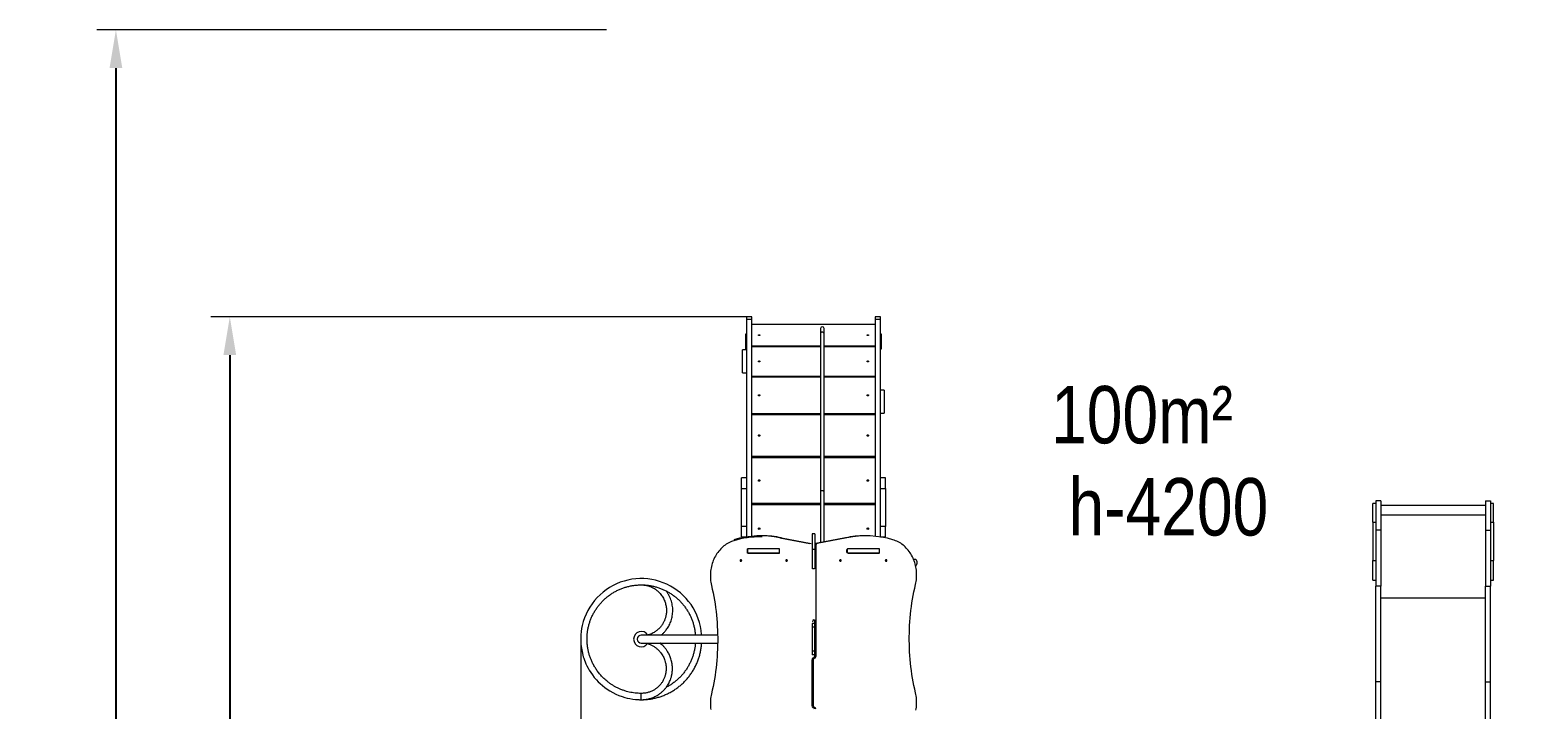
# Model space of a CAD drawing. Header units: millimetres. Extents: x -7245 to 6306, y -6696 to 5973.
# Drawn here: x -7245 to 539, y 2423 to 5973 of the extents above; entities that cross this region are included whole.
import ezdxf

# ---------------------------------------------------------------- set-up
doc = ezdxf.new("R2010")
doc.units = ezdxf.units.MM
for name, color, linetype in [('DIKOM_ОБЪЕКТ', 7, 'Continuous'), ('DIKOM_РАЗМЕР_ЗОНА', 7, 'Continuous'), ('DIKOM_РАЗМЕР_ОБЪЕКТА', 7, 'Continuous')]:
    doc.layers.add(name, color=color, linetype=linetype)
doc.styles.add('style1', font='arial.ttf', dxfattribs={"width": 0.8})
doc.dimstyles.new('1-50', dxfattribs={"dimtxt": 300, "dimasz": 200, "dimexe": 100, "dimexo": 0, "dimgap": 100, "dimtad": 1, "dimtxsty": 'style1', "dimcen": 200, "dimclrd": 7, "dimclre": 7, "dimclrt": 7, "dimadec": 1, "dimazin": 2, "dimtfac": 1, "dimtmove": 0, "dimatfit": 2, "dimfxl": 0, "dimlwd": 25, "dimlwe": 18, "dimarcsym": 0})

# ---------------------------------------------------------------- blocks, each defined once
blk = doc.blocks.new('*D10')
at = {"layer": 'Defpoints', "color": 0, "transparency": 16777216}
for p in [(-4365.7, 2792.5), (4306.2, 475.6), (4306.2, -5965.3)]:
    blk.add_point(p, dxfattribs=at)
at = {"layer": 'DIKOM_РАЗМЕР_ОБЪЕКТА', "color": 7, "lineweight": 18, "transparency": 16777216}
for p, q in [((-4365.7, 2792.5), (-4365.7, -6065.3)), ((4306.2, 475.6), (4306.2, -6065.3))]:
    blk.add_line(p, q, dxfattribs=at)
at = {"layer": 'DIKOM_РАЗМЕР_ОБЪЕКТА', "color": 7, "lineweight": 25, "transparency": 16777216}
blk.add_line((-4165.7, -5965.3), (4106.2, -5965.3), dxfattribs=at)
at = {"layer": 'DIKOM_РАЗМЕР_ОБЪЕКТА', "color": 7, "transparency": 16777216}
for points in [[(-4165.7, -5931.9), (-4165.7, -5998.6), (-4365.7, -5965.3)], [(4106.2, -5931.9), (4106.2, -5998.6), (4306.2, -5965.3)]]:
    blk.add_solid(points, dxfattribs=at)
at = {"layer": 'DIKOM_РАЗМЕР_ОБЪЕКТА', "color": 7, "transparency": 16777216, "insert": (-85.8, -5712.1), "char_height": 300, "attachment_point": 5, "style": 'style1'}
blk.add_mtext('8650', dxfattribs=at)
blk = doc.blocks.new('*D11')
at = {"layer": 'Defpoints', "color": 0, "transparency": 16777216}
for p in [(-3472.3, 4472.8), (-6199.7, -2928.9), (1850.2, -2928.9)]:
    blk.add_point(p, dxfattribs=at)
at = {"layer": 'DIKOM_РАЗМЕР_ОБЪЕКТА', "color": 7, "lineweight": 18, "transparency": 16777216}
for p, q in [((-3472.3, 4472.8), (-6299.7, 4472.8)), ((1850.2, -2928.9), (-6299.7, -2928.9))]:
    blk.add_line(p, q, dxfattribs=at)
at = {"layer": 'DIKOM_РАЗМЕР_ОБЪЕКТА', "color": 7, "lineweight": 25, "transparency": 16777216}
blk.add_line((-6199.7, 4272.8), (-6199.7, -2728.9), dxfattribs=at)
at = {"layer": 'DIKOM_РАЗМЕР_ОБЪЕКТА', "color": 7, "transparency": 16777216}
for points in [[(-6233.1, 4272.8), (-6166.4, 4272.8), (-6199.7, 4472.8)], [(-6233.1, -2728.9), (-6166.4, -2728.9), (-6199.7, -2928.9)]]:
    blk.add_solid(points, dxfattribs=at)
at = {"layer": 'DIKOM_РАЗМЕР_ОБЪЕКТА', "color": 7, "transparency": 16777216, "insert": (-6452.9, 984.5), "char_height": 300, "attachment_point": 5, "rotation": 90, "style": 'style1'}
blk.add_mtext('7400', dxfattribs=at)
blk = doc.blocks.new('*D13')
at = {"layer": 'Defpoints', "color": 0, "transparency": 16777216}
for p in [(-4231.9, 5972.8), (-6795, -4928.9), (1792.4, -4928.9)]:
    blk.add_point(p, dxfattribs=at)
at = {"layer": 'DIKOM_РАЗМЕР_ЗОНА', "color": 7, "lineweight": 18, "transparency": 16777216}
for p, q in [((-4231.9, 5972.8), (-6895, 5972.8)), ((1792.4, -4928.9), (-6895, -4928.9))]:
    blk.add_line(p, q, dxfattribs=at)
at = {"layer": 'DIKOM_РАЗМЕР_ЗОНА', "color": 7, "lineweight": 25, "transparency": 16777216}
blk.add_line((-6795, 5772.8), (-6795, -4728.9), dxfattribs=at)
at = {"layer": 'DIKOM_РАЗМЕР_ЗОНА', "color": 7, "transparency": 16777216}
for points in [[(-6828.3, 5772.8), (-6761.7, 5772.8), (-6795, 5972.8)], [(-6828.3, -4728.9), (-6761.7, -4728.9), (-6795, -4928.9)]]:
    blk.add_solid(points, dxfattribs=at)
at = {"layer": 'DIKOM_РАЗМЕР_ЗОНА', "color": 7, "transparency": 16777216, "insert": (-7048.2, 972.9), "char_height": 300, "attachment_point": 5, "rotation": 90, "style": 'style1'}
blk.add_mtext('10900', dxfattribs=at)

msp = doc.modelspace()

# ---------------------------------------------------------------- linework, layer by layer
at = {"layer": 'DIKOM_ОБЪЕКТ', "color": 7, "linetype": 'Continuous', "lineweight": 15}
for p, q in [((-3472.315, 4472.834), (-3499.315, 4472.834)), ((-3499.315, 4472.834), (-3499.315, 4461.298)), ((-3499.315, 4461.298), (-3472.315, 4461.298)), ((-3499.315, 4461.298), (-3499.315, 3318.054)), ((-3472.315, 4461.298), (-3472.315, 4472.834)), ((-3472.315, 3321.47), (-3472.315, 4461.298)), ((-2799.315, 4472.834), (-2826.315, 4472.834)), ((-2826.315, 4472.834), (-2826.315, 4461.298)), ((-2826.315, 4461.298), (-2799.315, 4461.298)), ((-2826.315, 4461.298), (-2826.315, 3326.427)), ((-2799.315, 4461.298), (-2799.315, 4472.834)), ((-2799.315, 3323.01), (-2799.315, 4461.298)), ((-3502.315, 4304.049), (-3502.315, 4384.049)), ((-3502.315, 4384.049), (-3499.315, 4384.049)), ((-2826.315, 4432.678), (-3472.315, 4432.678)), ((-3112.815, 4411.971), (-3112.815, 4385.301)), ((-3112.815, 4385.301), (-3112.815, 3561.08)), ((-3093.815, 4385.301), (-3093.815, 4411.971)), ((-3093.815, 3561.08), (-3093.815, 4385.301)), ((-2799.315, 4384.049), (-2796.315, 4384.049)), ((-2796.315, 4384.049), (-2796.315, 4304.049)), ((-3499.315, 4300.771), (-3520.315, 4300.771)), ((-3520.315, 4180.771), (-3520.315, 4300.771)), ((-3499.315, 4304.049), (-3502.315, 4304.049)), ((-3472.315, 4321.532), (-3112.815, 4321.532)), ((-3112.815, 4316.411), (-3472.315, 4316.411)), ((-3093.815, 4321.532), (-2826.315, 4321.532)), ((-2826.315, 4316.411), (-3093.815, 4316.411)), ((-2796.315, 4304.049), (-2799.315, 4304.049)), ((-3520.315, 4180.771), (-3499.315, 4180.771)), ((-3472.315, 4163.636), (-3112.815, 4163.636)), ((-3112.815, 4157.253), (-3472.315, 4157.253)), ((-3093.815, 4163.636), (-2826.315, 4163.636)), ((-2826.315, 4157.253), (-3093.815, 4157.253)), ((-2780.267, 4089.738), (-2799.315, 4089.738)), ((-2780.267, 4089.738), (-2780.267, 3969.738)), ((-3472.315, 3968.744), (-3112.815, 3968.744)), ((-3112.815, 3961.345), (-3472.315, 3961.345)), ((-3093.815, 3968.744), (-2826.315, 3968.744)), ((-2826.315, 3961.345), (-3093.815, 3961.345)), ((-2799.315, 3969.738), (-2780.267, 3969.738)), ((-3472.315, 3744.374), (-3112.815, 3744.374)), ((-3093.815, 3744.374), (-2826.315, 3744.374)), ((-3112.815, 3736.245), (-3472.315, 3736.245)), ((-2826.315, 3736.245), (-3093.815, 3736.245)), ((-3499.315, 3631.813), (-3526.315, 3631.813)), ((-3526.315, 3576.63), (-3526.315, 3631.813)), ((-2772.315, 3631.813), (-2799.315, 3631.813)), ((-2772.315, 3576.63), (-2772.315, 3631.813)), ((-3526.315, 3576.63), (-3499.315, 3576.63)), ((-3526.315, 3376.825), (-3526.315, 3576.63)), ((-3112.815, 3561.08), (-3112.815, 3293.777)), ((-3093.815, 3297.349), (-3093.815, 3561.08)), ((-2799.315, 3576.63), (-2772.315, 3576.63)), ((-2772.315, 3576.63), (-2772.315, 3376.825)), ((-184.08, 3512.323), (-211.08, 3512.323)), ((-211.08, 3512.322), (-211.08, 3512.323)), ((-184.08, 3512.322), (-211.08, 3512.322)), ((-211.08, 3512.322), (-211.08, 3357.904)), ((-184.08, 3512.322), (-184.08, 3512.323)), ((-184.08, 3512.322), (-184.08, 3357.904)), ((361.92, 3512.323), (388.92, 3512.323)), ((361.92, 3512.322), (361.92, 3512.323)), ((361.92, 3512.322), (388.92, 3512.322)), ((361.92, 3512.322), (361.92, 3357.904)), ((388.92, 3512.322), (388.92, 3512.323)), ((388.92, 3512.322), (388.92, 3357.904)), ((-3472.315, 3499.183), (-3112.815, 3499.183)), ((-3112.815, 3490.637), (-3472.315, 3490.637)), ((-3093.815, 3499.183), (-2826.315, 3499.183)), ((-2826.315, 3490.637), (-3093.815, 3490.637)), ((-211.08, 3497.738), (-226.08, 3497.738)), ((-226.08, 3399.482), (-226.08, 3497.738)), ((361.92, 3487.323), (-184.08, 3487.323)), ((-184.08, 3438.195), (361.92, 3438.195)), ((403.92, 3497.738), (388.92, 3497.738)), ((403.92, 3399.482), (403.92, 3497.738)), ((-3499.315, 3376.825), (-3526.315, 3376.825)), ((-3526.315, 3323.527), (-3526.315, 3376.825)), ((-2772.315, 3376.825), (-2799.315, 3376.825)), ((-2772.315, 3323.527), (-2772.315, 3376.825)), ((-226.08, 3399.482), (-211.08, 3399.482)), ((-226.08, 3399.482), (-226.08, 3199.513)), ((-184.08, 3357.904), (-211.08, 3357.904)), ((-211.08, 3357.904), (-211.08, 3066.517)), ((-184.08, 3357.904), (-184.08, 3066.517)), ((361.92, 3357.904), (388.92, 3357.904)), ((361.92, 3357.904), (361.92, 3066.517)), ((388.92, 3399.482), (403.92, 3399.482)), ((388.92, 3357.904), (388.92, 3066.517)), ((403.92, 3399.482), (403.92, 3199.513)), ((-3526.315, 3323.527), (-3499.315, 3323.527)), ((-3416.999, 3323.818), (-3424.499, 3323.818)), ((-3324.376, 3318.42), (-3168.598, 3289.126)), ((-3324.376, 3318.42), (-3316.876, 3318.42)), ((-3316.876, 3318.42), (-3161.098, 3289.126)), ((-3141.821, 3339.225), (-3156.821, 3339.225)), ((-3156.821, 3339.225), (-3156.821, 3258.05)), ((-3141.821, 3339.225), (-3141.821, 3258.05)), ((-3137.313, 3279.256), (-3141.821, 3279.256)), ((-2981.766, 3318.42), (-3137.544, 3289.126)), ((-3130.044, 3289.126), (-3137.544, 3289.126)), ((-3137.313, 3279.256), (-3137.31, 2697.796)), ((-2974.266, 3318.42), (-3130.044, 3289.126)), ((-2974.266, 3318.42), (-2981.766, 3318.42)), ((-2874.152, 3328.778), (-2881.652, 3328.778)), ((-2799.315, 3323.527), (-2772.315, 3323.527)), ((-3494.832, 3259.953), (-3494.832, 3238.953)), ((-3493.72, 3259.953), (-3494.832, 3259.953)), ((-3493.72, 3238.953), (-3494.832, 3238.953)), ((-3493.72, 3238.953), (-3493.72, 3259.953)), ((-3327.328, 3259.953), (-3493.72, 3259.953)), ((-3327.328, 3238.953), (-3493.72, 3238.953)), ((-3329.974, 3260.703), (-3488.89, 3260.703)), ((-3488.89, 3238.203), (-3329.974, 3238.203)), ((-3483.444, 3238.521), (-3483.444, 3238.953)), ((-3472.315, 3259.953), (-3472.315, 3260.703)), ((-3327.328, 3238.953), (-3327.328, 3259.953)), ((-3141.821, 3258.05), (-3156.821, 3258.05)), ((-3156.821, 3258.05), (-3156.821, 3156.252)), ((-3141.821, 3258.05), (-3141.821, 3156.252)), ((-2976.471, 3251.703), (-2976.471, 3247.203)), ((-2971.666, 3238.953), (-2971.666, 3259.953)), ((-2804.934, 3259.953), (-2971.666, 3259.953)), ((-2804.934, 3238.953), (-2971.666, 3238.953)), ((-2809.761, 3260.703), (-2968.677, 3260.703)), ((-2968.677, 3238.203), (-2809.761, 3238.203)), ((-2826.315, 3260.703), (-2826.315, 3259.953)), ((-2815.208, 3238.953), (-2815.208, 3238.521)), ((-2804.934, 3238.953), (-2804.934, 3259.953)), ((-2803.822, 3259.953), (-2804.934, 3259.953)), ((-2803.822, 3238.953), (-2804.934, 3238.953)), ((-2803.822, 3238.953), (-2803.822, 3259.953)), ((-226.08, 3097.769), (-226.08, 3199.513)), ((-226.08, 3199.513), (-211.08, 3199.513)), ((388.92, 3199.513), (403.92, 3199.513)), ((403.92, 3097.769), (403.92, 3199.513)), ((-3144.812, 3156.252), (-3153.841, 3156.252)), ((-4049.304, 3105.453), (-4055.119, 3105.312)), ((-4051.97, 3072.379), (-4049.325, 3072.453)), ((-226.08, 3097.769), (-211.08, 3097.769)), ((-184.08, 3066.517), (-211.08, 3066.517)), ((-211.08, 2566.247), (-211.08, 3066.517)), ((-184.08, 2566.247), (-184.08, 3066.517)), ((361.92, 3066.517), (388.92, 3066.517)), ((361.92, 2566.247), (361.92, 3066.517)), ((388.92, 3097.769), (403.92, 3097.769)), ((388.92, 2566.247), (388.92, 3066.517)), ((-184.08, 3004.141), (361.92, 3004.141)), ((-3144.811, 2888.483), (-3148.905, 2888.483)), ((-3144.811, 2889.905), (-3144.81, 2697.796)), ((-3650.139, 2809.953), (-4049.315, 2809.953)), ((-3141.821, 2871.393), (-3156.821, 2871.393)), ((-3156.821, 2871.393), (-3156.821, 2851.349)), ((-3141.821, 2851.349), (-3156.821, 2851.349)), ((-3156.821, 2851.349), (-3156.821, 2726.557)), ((-3141.821, 2871.393), (-3141.821, 2851.349)), ((-3141.821, 2851.349), (-3141.821, 2726.557)), ((-4049.315, 2767.953), (-3650.056, 2767.953)), ((-3141.821, 2726.557), (-3156.821, 2726.557)), ((-3156.821, 2726.557), (-3156.821, 2706.513)), ((-3141.821, 2726.557), (-3141.821, 2706.513)), ((-3151.167, 2679.034), (-3158.667, 2679.034)), ((-3158.667, 2679.034), (-3158.667, 2441.596)), ((-3141.821, 2706.513), (-3156.821, 2706.513)), ((-3149.747, 2689.423), (-3153.84, 2689.423)), ((-3143.874, 2688.909), (-3151.374, 2688.909)), ((-3151.167, 2679.034), (-3151.167, 2441.596)), ((-3137.31, 2697.796), (-3144.81, 2697.796)), ((-4047.312, 2505.524), (-4059.441, 2505.746)), ((-184.08, 2566.247), (-211.08, 2566.247)), ((-211.08, 1287.713), (-211.08, 2566.247)), ((-184.08, 1287.713), (-184.08, 2566.247)), ((361.92, 2566.247), (388.92, 2566.247)), ((361.92, 1287.713), (361.92, 2566.247)), ((388.92, 1287.713), (388.92, 2566.247)), ((-3151.167, 2441.596), (-3158.667, 2441.596)), ((-3143.874, 2431.721), (-3151.374, 2431.721))]:
    msp.add_line(p, q, dxfattribs=at)
at = {"layer": 'DIKOM_ОБЪЕКТ', "color": 7, "linetype": 'Continuous', "lineweight": 15, "flags": 128}
for points in [[(-3429.315, 4377.105), (-3429.493, 4376.581), (-3430.01, 4376.103), (-3430.821, 4375.715), (-3431.854, 4375.45), (-3433.016, 4375.332), (-3434.205, 4375.371), (-3435.315, 4375.565), (-3436.247, 4375.895), (-3436.919, 4376.333), (-3437.27, 4376.84), (-3437.27, 4377.37), (-3436.919, 4377.877), (-3436.247, 4378.315), (-3435.315, 4378.645), (-3434.205, 4378.839), (-3433.016, 4378.878), (-3431.854, 4378.76), (-3430.821, 4378.495), (-3430.01, 4378.107), (-3429.493, 4377.629), (-3429.315, 4377.105)], [(-3103.315, 4393.112), (-3105.169, 4392.962), (-3106.95, 4392.517), (-3108.593, 4391.795), (-3110.033, 4390.824), (-3111.214, 4389.64), (-3112.092, 4388.29), (-3112.632, 4386.825), (-3112.815, 4385.301)], [(-3093.815, 4385.301), (-3093.998, 4386.825), (-3094.538, 4388.29), (-3095.416, 4389.64), (-3096.597, 4390.824), (-3098.037, 4391.795), (-3099.68, 4392.517), (-3101.462, 4392.962), (-3103.315, 4393.112)], [(-2861.315, 4377.105), (-2861.493, 4376.581), (-2862.01, 4376.103), (-2862.821, 4375.715), (-2863.854, 4375.45), (-2865.016, 4375.332), (-2866.205, 4375.371), (-2867.315, 4375.565), (-2868.247, 4375.895), (-2868.919, 4376.333), (-2869.271, 4376.84), (-2869.271, 4377.37), (-2868.919, 4377.877), (-2868.247, 4378.315), (-2867.315, 4378.645), (-2866.205, 4378.839), (-2865.016, 4378.878), (-2863.854, 4378.76), (-2862.821, 4378.495), (-2862.01, 4378.107), (-2861.493, 4377.629), (-2861.315, 4377.105)], [(-3429.315, 4240.023), (-3429.493, 4239.303), (-3430.01, 4238.646), (-3430.821, 4238.112), (-3431.854, 4237.748), (-3433.016, 4237.586), (-3434.205, 4237.64), (-3435.315, 4237.907), (-3436.247, 4238.361), (-3436.919, 4238.963), (-3437.27, 4239.659), (-3437.27, 4240.388), (-3436.919, 4241.084), (-3436.247, 4241.686), (-3435.315, 4242.14), (-3434.205, 4242.407), (-3433.016, 4242.461), (-3431.854, 4242.299), (-3430.821, 4241.935), (-3430.01, 4241.4), (-3429.493, 4240.744), (-3429.315, 4240.023)], [(-2861.315, 4240.023), (-2861.493, 4239.303), (-2862.01, 4238.646), (-2862.821, 4238.112), (-2863.854, 4237.748), (-2865.016, 4237.586), (-2866.205, 4237.64), (-2867.315, 4237.907), (-2868.247, 4238.361), (-2868.919, 4238.963), (-2869.271, 4239.659), (-2869.271, 4240.388), (-2868.919, 4241.084), (-2868.247, 4241.686), (-2867.315, 4242.14), (-2866.205, 4242.407), (-2865.016, 4242.461), (-2863.854, 4242.299), (-2862.821, 4241.935), (-2862.01, 4241.4), (-2861.493, 4240.744), (-2861.315, 4240.023)], [(-3429.315, 4062.998), (-3429.493, 4062.109), (-3430.01, 4061.299), (-3430.821, 4060.64), (-3431.854, 4060.191), (-3433.016, 4059.991), (-3434.205, 4060.058), (-3435.315, 4060.386), (-3436.247, 4060.947), (-3436.919, 4061.69), (-3437.27, 4062.549), (-3437.27, 4063.448), (-3436.919, 4064.307), (-3436.247, 4065.05), (-3435.315, 4065.61), (-3434.205, 4065.939), (-3433.016, 4066.006), (-3431.854, 4065.806), (-3430.821, 4065.356), (-3430.01, 4064.697), (-3429.493, 4063.887), (-3429.315, 4062.998)], [(-2861.315, 4062.998), (-2861.493, 4062.109), (-2862.01, 4061.299), (-2862.821, 4060.64), (-2863.854, 4060.191), (-2865.016, 4059.991), (-2866.205, 4060.058), (-2867.315, 4060.386), (-2868.247, 4060.947), (-2868.919, 4061.69), (-2869.271, 4062.549), (-2869.271, 4063.448), (-2868.919, 4064.307), (-2868.247, 4065.05), (-2867.315, 4065.61), (-2866.205, 4065.939), (-2865.016, 4066.006), (-2863.854, 4065.806), (-2862.821, 4065.356), (-2862.01, 4064.697), (-2861.493, 4063.887), (-2861.315, 4062.998)], [(-3429.315, 3852.859), (-3429.493, 3851.836), (-3430.01, 3850.904), (-3430.821, 3850.145), (-3431.854, 3849.628), (-3433.016, 3849.398), (-3434.205, 3849.475), (-3435.315, 3849.853), (-3436.247, 3850.498), (-3436.919, 3851.353), (-3437.27, 3852.342), (-3437.27, 3853.377), (-3436.919, 3854.366), (-3436.247, 3855.221), (-3435.315, 3855.866), (-3434.205, 3856.244), (-3433.016, 3856.321), (-3431.854, 3856.091), (-3430.821, 3855.574), (-3430.01, 3854.815), (-3429.493, 3853.883), (-3429.315, 3852.859)], [(-2861.315, 3852.859), (-2861.493, 3851.836), (-2862.01, 3850.904), (-2862.821, 3850.145), (-2863.854, 3849.628), (-2865.016, 3849.398), (-2866.205, 3849.475), (-2867.315, 3849.853), (-2868.247, 3850.498), (-2868.919, 3851.353), (-2869.271, 3852.342), (-2869.271, 3853.377), (-2868.919, 3854.366), (-2868.247, 3855.221), (-2867.315, 3855.866), (-2866.205, 3856.244), (-2865.016, 3856.321), (-2863.854, 3856.091), (-2862.821, 3855.574), (-2862.01, 3854.815), (-2861.493, 3853.883), (-2861.315, 3852.859)], [(-3429.315, 3617.714), (-3429.493, 3616.596), (-3430.01, 3615.577), (-3430.821, 3614.749), (-3431.854, 3614.183), (-3433.016, 3613.932), (-3434.205, 3614.016), (-3435.315, 3614.429), (-3436.247, 3615.134), (-3436.919, 3616.068), (-3437.27, 3617.149), (-3437.27, 3618.279), (-3436.919, 3619.36), (-3436.247, 3620.294), (-3435.315, 3620.999), (-3434.205, 3621.412), (-3433.016, 3621.496), (-3431.854, 3621.245), (-3430.821, 3620.679), (-3430.01, 3619.851), (-3429.493, 3618.832), (-3429.315, 3617.714)], [(-2861.315, 3617.714), (-2861.493, 3616.596), (-2862.01, 3615.577), (-2862.821, 3614.749), (-2863.854, 3614.183), (-2865.016, 3613.932), (-2866.205, 3614.016), (-2867.315, 3614.429), (-2868.247, 3615.134), (-2868.919, 3616.068), (-2869.271, 3617.149), (-2869.271, 3618.279), (-2868.919, 3619.36), (-2868.247, 3620.294), (-2867.315, 3620.999), (-2866.205, 3621.412), (-2865.016, 3621.496), (-2863.854, 3621.245), (-2862.821, 3620.679), (-2862.01, 3619.851), (-2861.493, 3618.832), (-2861.315, 3617.714)], [(-3103.315, 3563.509), (-3105.169, 3563.463), (-3106.95, 3563.324), (-3108.593, 3563.1), (-3110.033, 3562.798), (-3111.214, 3562.43), (-3112.092, 3562.009), (-3112.632, 3561.554), (-3112.815, 3561.08)], [(-3093.815, 3561.08), (-3093.998, 3561.554), (-3094.538, 3562.009), (-3095.416, 3562.43), (-3096.597, 3562.798), (-3098.037, 3563.1), (-3099.68, 3563.324), (-3101.462, 3563.463), (-3103.315, 3563.509)], [(-3564.804, 3303.313), (-3571.774, 3301.052), (-3578.652, 3298.44), (-3585.423, 3295.481), (-3592.075, 3292.181), (-3598.595, 3288.546), (-3604.97, 3284.583), (-3611.188, 3280.301), (-3617.236, 3275.707), (-3623.104, 3270.81), (-3628.78, 3265.619), (-3634.252, 3260.146), (-3639.511, 3254.399), (-3644.545, 3248.392), (-3649.347, 3242.134), (-3653.904, 3235.638), (-3658.21, 3228.918), (-3662.256, 3221.985), (-3666.033, 3214.853), (-3669.536, 3207.536), (-3672.756, 3200.049), (-3675.688, 3192.405), (-3678.326, 3184.619), (-3680.664, 3176.708), (-3682.699, 3168.685), (-3684.427, 3160.566), (-3685.843, 3152.367), (-3686.946, 3144.105), (-3687.733, 3135.795), (-3688.203, 3127.452), (-3688.354, 3119.094), (-3688.186, 3110.736), (-3687.701, 3102.395), (-3686.898, 3094.087), (-3685.779, 3085.827), (-3684.347, 3077.632), (-3682.605, 3069.518)], [(-2616.047, 3074.477), (-2614.304, 3082.592), (-2612.872, 3090.786), (-2611.753, 3099.046), (-2610.951, 3107.355), (-2610.465, 3115.696), (-2610.298, 3124.054), (-2610.449, 3132.412), (-2610.918, 3140.754), (-2611.706, 3149.065), (-2612.808, 3157.327), (-2614.225, 3165.526), (-2615.952, 3173.644), (-2617.987, 3181.667), (-2620.326, 3189.579), (-2622.963, 3197.364), (-2625.895, 3205.008), (-2629.115, 3212.496), (-2632.618, 3219.812), (-2636.396, 3226.944), (-2640.441, 3233.877), (-2644.747, 3240.598), (-2649.305, 3247.094), (-2654.106, 3253.351), (-2659.14, 3259.359), (-2664.399, 3265.105), (-2669.872, 3270.579), (-2675.547, 3275.769), (-2681.415, 3280.666), (-2687.463, 3285.261), (-2693.681, 3289.543), (-2700.056, 3293.506), (-2706.577, 3297.14), (-2713.228, 3300.441), (-2720, 3303.4), (-2726.877, 3306.012), (-2733.847, 3308.272)], [(-3528.944, 3204.353), (-3530.017, 3204.175), (-3531.004, 3203.654), (-3531.823, 3202.834), (-3532.41, 3201.781), (-3532.716, 3200.579), (-3532.716, 3199.327), (-3532.41, 3198.125), (-3531.823, 3197.072), (-3531.004, 3196.251), (-3530.017, 3195.731), (-3528.944, 3195.553), (-3527.87, 3195.731), (-3526.884, 3196.251), (-3526.064, 3197.072), (-3525.478, 3198.125), (-3525.172, 3199.327), (-3525.172, 3200.579), (-3525.478, 3201.781), (-3526.064, 3202.834), (-3526.884, 3203.654), (-3527.87, 3204.175), (-3528.944, 3204.353)], [(-3289.921, 3204.353), (-3290.994, 3204.175), (-3291.981, 3203.654), (-3292.801, 3202.834), (-3293.387, 3201.781), (-3293.692, 3200.579), (-3293.692, 3199.327), (-3293.387, 3198.125), (-3292.801, 3197.072), (-3291.981, 3196.251), (-3290.994, 3195.731), (-3289.921, 3195.553), (-3288.847, 3195.731), (-3287.861, 3196.251), (-3287.041, 3197.072), (-3286.454, 3198.125), (-3286.149, 3199.327), (-3286.149, 3200.579), (-3286.454, 3201.781), (-3287.041, 3202.834), (-3287.861, 3203.654), (-3288.847, 3204.175), (-3289.921, 3204.353)], [(-3008.73, 3195.553), (-3007.657, 3195.731), (-3006.67, 3196.251), (-3005.851, 3197.072), (-3005.264, 3198.125), (-3004.959, 3199.327), (-3004.959, 3200.579), (-3005.264, 3201.781), (-3005.851, 3202.834), (-3006.67, 3203.654), (-3007.657, 3204.175), (-3008.73, 3204.353), (-3009.804, 3204.175), (-3010.791, 3203.654), (-3011.61, 3202.834), (-3012.197, 3201.781), (-3012.502, 3200.579), (-3012.502, 3199.327), (-3012.197, 3198.125), (-3011.61, 3197.072), (-3010.791, 3196.251), (-3009.804, 3195.731), (-3008.73, 3195.553)], [(-2968.677, 3260.703), (-2970.197, 3260.53), (-2971.659, 3260.018), (-2973.007, 3259.186), (-2974.188, 3258.067), (-2975.157, 3256.703), (-2975.877, 3255.147), (-2976.321, 3253.459), (-2976.471, 3251.703)], [(-2769.707, 3195.553), (-2768.634, 3195.731), (-2767.647, 3196.251), (-2766.828, 3197.072), (-2766.241, 3198.125), (-2765.936, 3199.327), (-2765.936, 3200.579), (-2766.241, 3201.781), (-2766.828, 3202.834), (-2767.647, 3203.654), (-2768.634, 3204.175), (-2769.707, 3204.353), (-2770.781, 3204.175), (-2771.768, 3203.654), (-2772.588, 3202.834), (-2773.174, 3201.781), (-2773.479, 3200.579), (-2773.479, 3199.327), (-2773.174, 3198.125), (-2772.588, 3197.072), (-2771.768, 3196.251), (-2770.781, 3195.731), (-2769.707, 3195.553)], [(-3733.621, 2809.953), (-3733.806, 2813.963), (-3736.137, 2834.684), (-3739.829, 2855.206), (-3744.863, 2875.44), (-3751.217, 2895.3), (-3758.867, 2914.697), (-3767.778, 2933.549), (-3777.909, 2951.774), (-3789.219, 2969.291), (-3801.659, 2986.025), (-3815.172, 3001.905), (-3829.702, 3016.861), (-3845.186, 3030.825), (-3861.555, 3043.742), (-3878.739, 3055.553), (-3896.663, 3066.205), (-3915.251, 3075.654), (-3934.42, 3083.861), (-3954.087, 3090.787), (-3974.169, 3096.4), (-3994.576, 3100.682), (-4015.221, 3103.611), (-4036.014, 3105.172), (-4056.864, 3105.361), (-4077.682, 3104.179), (-4098.376, 3101.626), (-4118.859, 3097.716), (-4139.038, 3092.468), (-4158.829, 3085.902), (-4178.144, 3078.045), (-4196.9, 3068.935), (-4215.016, 3058.611), (-4232.411, 3047.114), (-4249.012, 3034.497), (-4264.748, 3020.816), (-4279.548, 3006.128), (-4293.347, 2990.496), (-4306.089, 2973.99), (-4317.716, 2956.682), (-4328.177, 2938.645), (-4337.427, 2919.957), (-4345.43, 2900.703), (-4352.144, 2880.962), (-4357.545, 2860.822), (-4360.904, 2844.484), (-4363.379, 2828.149), (-4364.977, 2811.953), (-4365.736, 2795.944), (-4365.691, 2780.163), (-4364.561, 2760.818), (-4362.306, 2741.96), (-4359.002, 2723.649), (-4354.732, 2705.936), (-4352.259, 2697.318), (-4349.563, 2688.837), (-4346.439, 2679.914), (-4342.746, 2670.337), (-4338.415, 2660.143), (-4333.374, 2649.378), (-4327.549, 2638.097), (-4320.86, 2626.363), (-4313.229, 2614.249), (-4304.578, 2601.838), (-4294.833, 2589.224), (-4283.925, 2576.515), (-4274.313, 2566.359), (-4263.879, 2556.286), (-4252.598, 2546.369), (-4240.446, 2536.683), (-4227.406, 2527.312), (-4213.462, 2518.347), (-4198.61, 2509.881), (-4182.852, 2502.009), (-4166.2, 2494.831), (-4148.672, 2488.454), (-4135.632, 2484.451), (-4122.173, 2480.953), (-4108.312, 2478.001), (-4094.071, 2475.633), (-4079.473, 2473.893), (-4064.548, 2472.82), (-4049.325, 2472.453), (-4049.325, 2472.453)], [(-3682.605, 3069.518), (-3678.273, 3050.411), (-3674.246, 3031.216), (-3670.523, 3011.938), (-3667.106, 2992.586), (-3663.995, 2973.165), (-3661.194, 2953.681), (-3658.701, 2934.141), (-3656.517, 2914.552), (-3654.644, 2894.92), (-3653.083, 2875.252), (-3651.833, 2855.554), (-3650.895, 2835.833), (-3650.27, 2816.096), (-3649.957, 2796.348), (-3649.957, 2776.598), (-3650.27, 2756.851), (-3650.895, 2737.113), (-3651.833, 2717.392), (-3653.083, 2697.694), (-3654.644, 2678.026), (-3656.517, 2658.394), (-3658.701, 2638.805), (-3661.194, 2619.266), (-3663.995, 2599.782), (-3667.106, 2580.361), (-3670.523, 2561.008), (-3674.246, 2541.731), (-3678.273, 2522.536), (-3682.605, 2503.429)], [(-2616.047, 2508.388), (-2620.378, 2527.495), (-2624.406, 2546.69), (-2628.128, 2565.967), (-2631.546, 2585.32), (-2634.656, 2604.741), (-2637.458, 2624.225), (-2639.951, 2643.765), (-2642.134, 2663.354), (-2644.007, 2682.986), (-2645.569, 2702.654), (-2646.818, 2722.352), (-2647.756, 2742.073), (-2648.381, 2761.81), (-2648.694, 2781.557), (-2648.694, 2801.308), (-2648.381, 2821.055), (-2647.756, 2840.793), (-2646.818, 2860.514), (-2645.569, 2880.211), (-2644.007, 2899.88), (-2642.134, 2919.512), (-2639.951, 2939.101), (-2637.458, 2958.64), (-2634.656, 2978.124), (-2631.546, 2997.546), (-2628.128, 3016.898), (-2624.406, 3036.175), (-2620.378, 3055.37), (-2616.047, 3074.477)], [(-4049.305, 2505.453), (-4049.373, 2505.449), (-4049.75, 2505.219), (-4050.118, 2504.643), (-4050.468, 2503.733), (-4050.794, 2502.507), (-4051.089, 2500.992), (-4051.345, 2499.221), (-4051.559, 2497.231), (-4051.724, 2495.065), (-4051.838, 2492.768), (-4051.898, 2490.39), (-4051.904, 2487.982), (-4051.854, 2485.594)], [(-3682.605, 2503.429), (-3684.347, 2495.314), (-3685.779, 2487.12), (-3686.898, 2478.86), (-3687.701, 2470.551), (-3688.186, 2462.21), (-3688.354, 2453.853), (-3688.203, 2445.494), (-3687.733, 2437.152), (-3686.946, 2428.841), (-3685.843, 2420.579)], [(-2614.225, 2417.34), (-2612.808, 2425.538), (-2611.706, 2433.801), (-2610.918, 2442.111), (-2610.449, 2450.454), (-2610.298, 2458.812), (-2610.465, 2467.17), (-2610.951, 2475.511), (-2611.753, 2483.819), (-2612.872, 2492.079), (-2614.304, 2500.274), (-2616.047, 2508.388)], [(-4051.854, 2485.594), (-4051.75, 2483.278), (-4051.594, 2481.082), (-4051.39, 2479.055), (-4051.141, 2477.238), (-4050.854, 2475.671), (-4050.534, 2474.387), (-4050.187, 2473.414), (-4049.822, 2472.772), (-4049.446, 2472.474), (-4049.325, 2472.453)]]:
    msp.add_lwpolyline(points, dxfattribs=at)
at = {"layer": 'DIKOM_ОБЪЕКТ', "color": 7, "linetype": 'Continuous', "lineweight": 15}
for centre in [(-3433.293, 3366.629), (-2865.293, 3366.628)]:
    msp.add_circle(centre, 3.978, dxfattribs=at)
for centre, radius, start, end in [((-3103.315, 4411.971), 9.5, 0, 180), ((-3433.315, 3363.19), 4.012, 25.7406413, 154.2593587), ((-2865.315, 3363.19), 4.012, 25.7406413, 154.2593587), ((-3424.181, 2831.38), 492.438, 90.0370033, 106.5925589), ((-3424.544, 2838.489), 490.272, 78.2109102, 106.6226697), ((-3417.089, 2838.823), 489.955, 78.1976636, 89.988369), ((-3135.913, 3280.992), 8.296, 101.3429966, 135.4123066), ((-3127.645, 3279.748), 9.68, 104.351727, 182.9114904), ((-2881.553, 2838.823), 489.955, 90.011631, 101.8023364), ((-2874.098, 2838.489), 490.272, 73.3773303, 101.7890898), ((-3520.127, 3199.953), 5.127, 171.2373023, 188.7626977), ((-3488.868, 3253.768), 6.935, 90.1801755, 116.8955286), ((-3488.862, 3245.164), 6.961, 243.1568981, 269.7673978), ((-3481.368, 3253.77), 6.933, 90.1804604, 116.8992362), ((-3481.362, 3245.162), 6.96, 243.1532114, 269.767092), ((-3330.001, 3253.747), 6.956, 63.1468394, 89.7774566), ((-3330.008, 3245.186), 6.983, 270.275101, 296.8006031), ((-3281.214, 3199.953), 5.018, 171.0448593, 188.9551407), ((-3017.515, 3199.953), 5.092, 351.2934025, 8.7065975), ((-3017.437, 3199.953), 5.018, 351.0448593, 8.9551407), ((-2968.027, 3246.641), 8.463, 176.1940272, 265.5934682), ((-2817.283, 3253.768), 6.935, 63.1044825, 89.8158209), ((-2817.29, 3245.164), 6.961, 270.2366075, 296.8430891), ((-2809.788, 3253.747), 6.956, 63.1468394, 89.7774566), ((-2809.795, 3245.186), 6.983, 270.275101, 296.8006031), ((-2778.41, 3199.953), 5.013, 351.0386547, 8.9613453), ((-2778.414, 3199.953), 5.018, 351.0448593, 8.9551407), ((-3145.144, 2880.554), 8.708, 104.1783058, 182.9251596), ((-4049.315, 2788.953), 40, 31.9011867, 180), ((-4049.315, 2788.953), 21, 90, 270), ((-4049.315, 2788.953), 21, 90, 180), ((-4049.315, 2788.953), 40, 180, 325.5527783), ((-4049.315, 2788.953), 21, 180, 270), ((-3149.005, 2679.529), 9.675, 104.1755794, 182.9299182), ((-3153.506, 2697.351), 8.707, 284.1730315, 2.9304339), ((-3141.505, 2679.529), 9.674, 104.1735065, 182.931991), ((-3146.007, 2697.352), 8.708, 284.1792151, 2.9242504), ((-3149.005, 2441.101), 9.675, 177.0700818, 255.8244206), ((-3153.506, 2423.279), 8.707, 357.0695661, 75.8269685), ((-3141.505, 2441.101), 9.674, 177.068009, 255.8264935), ((-3146.007, 2423.278), 8.708, 357.0757496, 75.8207849)]:
    msp.add_arc(centre, radius, start, end, dxfattribs=at)
for points, knots in [([(-2618.315, 3205.453), (-2618.394, 3205.453), (-2618.547, 3205.453), (-2619.693, 3205.453), (-2621.293, 3205.453), (-2623.267, 3205.453), (-2624.904, 3205.453), (-2625.971, 3205.453), (-2626.198, 3205.453)], [0, 0, 0, 0, 0.23125107, 0.44389217, 0.6362366, 0.80791921, 0.95928423, 1, 1, 1, 1]), ([(-2615.846, 3172.93), (-2615.31, 3173.132), (-2614.009, 3173.624), (-2612.245, 3175.085), (-2610.599, 3177.052), (-2609.325, 3179.306), (-2608.427, 3181.583), (-2607.828, 3183.802), (-2607.433, 3186.147), (-2607.255, 3188.867), (-2607.431, 3192.054), (-2608.111, 3195.494), (-2609.383, 3198.854), (-2611.214, 3201.774), (-2613.458, 3203.919), (-2615.884, 3205.224), (-2617.545, 3205.381), (-2618.315, 3205.453)], [0, 0, 0, 0, 0.04173489, 0.10121531, 0.16461992, 0.22876871, 0.28957588, 0.34319555, 0.3965371, 0.46326803, 0.54212272, 0.6292987, 0.71866726, 0.8034814, 0.87894871, 0.94387759, 1, 1, 1, 1]), ([(-4049.304, 2505.453), (-4054.776, 2505.544), (-4065.581, 2505.724), (-4081.528, 2507.152), (-4096.962, 2509.342), (-4111.846, 2512.301), (-4127.284, 2516.222), (-4143.122, 2521.232), (-4159.177, 2527.429), (-4174.245, 2534.296), (-4188.32, 2541.709), (-4201.407, 2549.547), (-4213.521, 2557.704), (-4224.688, 2566.069), (-4234.94, 2574.544), (-4244.311, 2583.042), (-4252.84, 2591.482), (-4260.572, 2599.788), (-4267.849, 2608.246), (-4274.633, 2616.78), (-4280.958, 2625.403), (-4286.72, 2633.888), (-4292.101, 2642.455), (-4297.192, 2651.246), (-4301.985, 2660.251), (-4307.599, 2671.782), (-4313.677, 2686.027), (-4319.728, 2703.162), (-4324.698, 2720.779), (-4328.548, 2738.81), (-4331.235, 2757.178), (-4332.712, 2775.766), (-4332.965, 2794.452), (-4331.989, 2813.117), (-4329.785, 2831.678), (-4326.361, 2850.052), (-4321.737, 2868.162), (-4315.933, 2885.929), (-4308.965, 2903.273), (-4300.874, 2920.122), (-4291.694, 2936.403), (-4281.458, 2952.042), (-4270.214, 2966.973), (-4258.015, 2981.133), (-4244.907, 2994.458), (-4230.95, 3006.889), (-4216.206, 3018.377), (-4200.738, 3028.87), (-4184.611, 3038.318), (-4167.898, 3046.685), (-4150.671, 3053.936), (-4133.003, 3060.034), (-4114.971, 3064.954), (-4096.655, 3068.68), (-4078.134, 3071.191), (-4059.487, 3072.474), (-4040.796, 3072.528), (-4022.142, 3071.355), (-4003.607, 3068.951), (-3985.27, 3065.333), (-3967.21, 3060.517), (-3949.506, 3054.522), (-3932.237, 3047.372), (-3915.475, 3039.102), (-3899.293, 3029.749), (-3883.764, 3019.346), (-3868.954, 3007.944), (-3854.924, 2995.595), (-3841.74, 2982.346), (-3829.458, 2968.257), (-3818.127, 2953.393), (-3807.8, 2937.814), (-3798.525, 2921.587), (-3790.336, 2904.785), (-3783.267, 2887.482), (-3777.363, 2869.75), (-3772.614, 2851.668), (-3769.16, 2833.309), (-3767.204, 2819.368), (-3766.796, 2811.552), (-3766.712, 2809.953)], [0, 0, 0, 0, 0.01248315, 0.02465209, 0.03650475, 0.04804085, 0.05925963, 0.07283634, 0.08591875, 0.09850676, 0.1105992, 0.12219685, 0.13329973, 0.14390812, 0.15402201, 0.1636408, 0.17276445, 0.18139395, 0.18952801, 0.19821824, 0.20626208, 0.21392557, 0.22161731, 0.22934195, 0.23709967, 0.24489017, 0.25860151, 0.27241395, 0.2863273, 0.30034146, 0.31445634, 0.32865406, 0.34286041, 0.3570669, 0.37127305, 0.38547938, 0.3996857, 0.41389182, 0.42809827, 0.44230452, 0.45651054, 0.47071684, 0.48492322, 0.49912966, 0.51333592, 0.52754189, 0.54174801, 0.55595452, 0.57016093, 0.58436665, 0.59857274, 0.61277983, 0.62698562, 0.64119202, 0.65539819, 0.66960418, 0.68381074, 0.69801705, 0.71222248, 0.7264293, 0.74063533, 0.75484172, 0.76904779, 0.78325412, 0.79746046, 0.81166666, 0.82587291, 0.84007907, 0.85428543, 0.86849172, 0.88269794, 0.89690395, 0.91111012, 0.92531644, 0.93952288, 0.95372895, 0.96793522, 0.98214154, 0.99634792, 1, 1, 1, 1]), ([(-4049.325, 3072.453), (-4046.117, 3072.385), (-4039.9, 3072.253), (-4030.921, 3071.235), (-4022.616, 3069.767), (-4015, 3067.912), (-4008.076, 3065.797), (-4001.479, 3063.392), (-3995.3, 3060.76), (-3989.62, 3057.985), (-3984.829, 3055.373), (-3980.884, 3053.021), (-3977.236, 3050.688), (-3973.566, 3048.171), (-3969.485, 3045.145), (-3965.106, 3041.621), (-3960.39, 3037.46), (-3955.406, 3032.601), (-3949.427, 3026.088), (-3942.962, 3017.917), (-3936.555, 3008.158), (-3931.144, 2998.128), (-3926.702, 2987.941), (-3923.166, 2977.598), (-3920.463, 2966.994), (-3918.6, 2956.002), (-3917.699, 2945.382), (-3917.62, 2935.259), (-3918.209, 2925.793), (-3919.433, 2916.608), (-3921.16, 2908.086), (-3923.185, 2900.512), (-3925.349, 2893.894), (-3927.595, 2888.003), (-3930.026, 2882.393), (-3932.832, 2876.652), (-3935.82, 2871.234), (-3938.899, 2866.203), (-3941.994, 2861.578), (-3945.573, 2856.697), (-3949.807, 2851.46), (-3954.875, 2845.838), (-3960.875, 2839.94), (-3967.562, 2834.189), (-3974.896, 2828.706), (-3982.822, 2823.599), (-3991.664, 2818.779), (-4000.745, 2814.759), (-4008.852, 2811.785), (-4013.74, 2810.482), (-4015.724, 2809.953)], [0, 0, 0, 0, 0.02537972, 0.04918044, 0.07140405, 0.09204615, 0.11110729, 0.12859037, 0.14748125, 0.16409658, 0.17843659, 0.19049909, 0.20028527, 0.21254013, 0.22552557, 0.24025358, 0.25671843, 0.27492642, 0.2948738, 0.32604165, 0.35646245, 0.38611859, 0.41501255, 0.44314296, 0.47130553, 0.50023239, 0.52992118, 0.55422468, 0.57901548, 0.60373186, 0.62636232, 0.64672615, 0.66482283, 0.68065384, 0.69591267, 0.71254715, 0.73055823, 0.74426667, 0.75867871, 0.77410502, 0.79166138, 0.81144413, 0.83345367, 0.85768754, 0.88072006, 0.9054562, 0.93189426, 0.96003246, 0.98377288, 1, 1, 1, 1]), ([(-3945.248, 2809.953), (-3945.104, 2810.066), (-3942.92, 2811.78), (-3938.984, 2815.33), (-3933.48, 2820.546), (-3928.36, 2825.919), (-3923.562, 2831.409), (-3918.009, 2838.352), (-3911.985, 2846.855), (-3905.747, 2857.169), (-3900.23, 2867.963), (-3895.395, 2879.417), (-3891.32, 2891.55), (-3888.104, 2904.303), (-3885.853, 2917.606), (-3884.657, 2931.375), (-3884.605, 2945.511), (-3885.77, 2959.821), (-3888.174, 2974.085), (-3891.798, 2988.099), (-3896.612, 3001.741), (-3902.564, 3014.9), (-3909.608, 3027.368), (-3915.239, 3035.842), (-3918.541, 3040.067), (-3918.948, 3040.587)], [0, 0, 0, 0, 0.00214469, 0.03264009, 0.06218181, 0.09120629, 0.11971299, 0.14770334, 0.19543357, 0.24173971, 0.28877082, 0.33721114, 0.38706136, 0.43828838, 0.49078506, 0.54454162, 0.599561, 0.65570993, 0.71204225, 0.76836888, 0.82469304, 0.88101696, 0.937119, 0.99225961, 1, 1, 1, 1]), ([(-4067.499, 2473.032), (-4061.168, 2472.756), (-4047.89, 2472.176), (-4027.647, 2472.987), (-4006.889, 2475.072), (-3986.314, 2478.557), (-3966.013, 2483.377), (-3946.071, 2489.523), (-3926.58, 2496.972), (-3907.621, 2505.689), (-3889.276, 2515.632), (-3871.626, 2526.762), (-3854.749, 2539.033), (-3838.715, 2552.387), (-3823.593, 2566.765), (-3809.455, 2582.112), (-3796.357, 2598.355), (-3784.353, 2615.423), (-3773.503, 2633.247), (-3763.85, 2651.746), (-3755.434, 2670.84), (-3748.295, 2690.447), (-3742.456, 2710.482), (-3737.988, 2730.859), (-3734.94, 2750.044), (-3734.029, 2762.465), (-3733.627, 2767.953)], [0, 0, 0, 0, 0.03845501, 0.08064492, 0.12283379, 0.16502137, 0.20720958, 0.2494002, 0.29158976, 0.3337789, 0.37596682, 0.4181558, 0.46034476, 0.5025339, 0.54472291, 0.58691139, 0.62910043, 0.6712896, 0.71347831, 0.75566665, 0.79785525, 0.8400452, 0.88223429, 0.92442329, 0.96661122, 1, 1, 1, 1]), ([(-4049.325, 2472.453), (-4045.527, 2472.528), (-4038.086, 2472.673), (-4027.233, 2473.818), (-4016.952, 2475.527), (-4007.271, 2477.773), (-3997.507, 2480.65), (-3987.797, 2484.189), (-3978.286, 2488.39), (-3969.712, 2492.827), (-3962.043, 2497.369), (-3955.241, 2501.901), (-3949.258, 2506.318), (-3943.954, 2510.608), (-3939.081, 2514.882), (-3934.429, 2519.303), (-3929.891, 2523.976), (-3925.484, 2528.901), (-3920.349, 2535.139), (-3914.658, 2542.879), (-3908.674, 2552.312), (-3903.35, 2562.161), (-3898.826, 2572.12), (-3895.491, 2580.965), (-3893.074, 2588.586), (-3891.345, 2594.94), (-3890.003, 2600.76), (-3889.081, 2605.498), (-3888.452, 2609.233), (-3887.96, 2612.539), (-3887.482, 2616.275), (-3886.928, 2621.686), (-3886.471, 2628.764), (-3886.355, 2637.345), (-3886.708, 2646.274), (-3887.564, 2655.391), (-3888.952, 2664.664), (-3891.035, 2674.671), (-3893.914, 2685.151), (-3897.632, 2695.808), (-3901.866, 2705.798), (-3906.502, 2715.09), (-3911.008, 2722.921), (-3915.197, 2729.448), (-3919.024, 2734.927), (-3923.253, 2740.515), (-3928.206, 2746.513), (-3934.169, 2753.083), (-3941.302, 2760.049), (-3946.894, 2765.101), (-3950.233, 2767.645), (-3950.637, 2767.953)], [0, 0, 0, 0, 0.02783245, 0.05451591, 0.08004599, 0.10442095, 0.12764086, 0.15503876, 0.18062811, 0.2044119, 0.22638537, 0.24654892, 0.26490349, 0.28144529, 0.29705952, 0.31290429, 0.32898505, 0.34530247, 0.36185603, 0.38882868, 0.41640479, 0.44448579, 0.47158735, 0.49720249, 0.51424896, 0.53056706, 0.54574373, 0.55825093, 0.56610497, 0.57361862, 0.58284641, 0.59380667, 0.61361209, 0.63493051, 0.65675973, 0.67909941, 0.70194984, 0.72531181, 0.75373215, 0.78119265, 0.80750306, 0.83266269, 0.8566744, 0.87312326, 0.88898695, 0.90519808, 0.92397966, 0.94542657, 0.96953833, 0.99631618, 1, 1, 1, 1]), ([(-4022.178, 2767.953), (-4020.495, 2767.525), (-4015.611, 2766.281), (-4007.942, 2763.508), (-3999.397, 2759.876), (-3991.697, 2755.96), (-3984.811, 2751.931), (-3978.459, 2747.728), (-3972.686, 2743.449), (-3967.471, 2739.155), (-3962.829, 2734.964), (-3958.508, 2730.709), (-3954.34, 2726.232), (-3950.33, 2721.523), (-3945.514, 2715.331), (-3940.129, 2707.437), (-3934.53, 2697.61), (-3929.658, 2687.145), (-3926.069, 2677.336), (-3923.51, 2668.389), (-3921.741, 2660.457), (-3920.438, 2652.328), (-3919.65, 2644.277), (-3919.362, 2636.688), (-3919.473, 2629.926), (-3919.844, 2624.104), (-3920.379, 2618.996), (-3921.054, 2614.225), (-3921.924, 2609.356), (-3923.08, 2604.079), (-3924.625, 2598.246), (-3926.68, 2591.789), (-3929.348, 2584.762), (-3932.666, 2577.414), (-3936.548, 2570.111), (-3940.828, 2563.176), (-3945.175, 2557.028), (-3949.49, 2551.601), (-3953.698, 2546.826), (-3958.002, 2542.396), (-3962.389, 2538.294), (-3967.03, 2534.338), (-3972.204, 2530.34), (-3977.926, 2526.391), (-3984.227, 2522.543), (-3991.063, 2518.893), (-3998.713, 2515.4), (-4006.581, 2512.432), (-4014.545, 2510.001), (-4022.491, 2508.092), (-4030.97, 2506.629), (-4039.962, 2505.644), (-4046.143, 2505.518), (-4049.304, 2505.453)], [0, 0, 0, 0, 0.0134199, 0.03895683, 0.06279323, 0.08492964, 0.105361, 0.12409017, 0.14340753, 0.16049779, 0.17590996, 0.19137424, 0.20701574, 0.22283167, 0.23882369, 0.26722743, 0.29616677, 0.32573955, 0.35607129, 0.37671801, 0.39770223, 0.41902288, 0.44060604, 0.46059947, 0.47819392, 0.49339115, 0.5062077, 0.51840386, 0.53117149, 0.54503342, 0.56085496, 0.57864746, 0.59841086, 0.62013706, 0.64230212, 0.66379217, 0.68460715, 0.70191226, 0.71872235, 0.73503712, 0.75085678, 0.76631453, 0.78335398, 0.80262349, 0.82131177, 0.84170814, 0.86381008, 0.8876233, 0.90790507, 0.92928399, 0.95176027, 0.97533203, 1, 1, 1, 1]), ([(-3766.749, 2767.953), (-3766.945, 2764.898), (-3767.54, 2755.629), (-3769.861, 2740.269), (-3773.622, 2721.968), (-3778.642, 2703.961), (-3784.824, 2686.323), (-3792.157, 2669.131), (-3800.605, 2652.458), (-3810.13, 2636.376), (-3820.698, 2620.959), (-3832.256, 2606.271), (-3844.754, 2592.372), (-3858.144, 2579.332), (-3872.359, 2567.195), (-3887.353, 2556.041), (-3902.855, 2545.914), (-3913.657, 2540.083), (-3918.979, 2537.211)], [0, 0, 0, 0, 0.03178884, 0.09646189, 0.16113519, 0.22580809, 0.29047898, 0.35515105, 0.4198245, 0.48449757, 0.54916951, 0.61384179, 0.67851427, 0.74318826, 0.80785972, 0.87253222, 0.93720388, 1, 1, 1, 1])]:
    msp.add_open_spline(points, degree=3, knots=knots, dxfattribs=at)

# ---------------------------------------------------------------- texts
at = {"layer": 'DIKOM_РАЗМЕР_ОБЪЕКТА', "char_height": 300, "width": 1252.54025, "attachment_point": 1, "style": 'style1'}
for s, insert in [('100m²', (-1907.55, 4111.768)), ('h-4200', (-1816.249, 3630.483))]:
    msp.add_mtext(s, dxfattribs=dict(at, insert=insert))

# ---------------------------------------------------------------- dimensions: what is measured, and where the dimension line sits
at = {"layer": 'DIKOM_РАЗМЕР_ЗОНА'}
dim = msp.add_linear_dim(base=(-6795.001, -4928.879), p1=(-4231.865, 5972.834), p2=(1792.398, -4928.879), angle=90, text='10900', dimstyle='1-50', dxfattribs=at)
dim.commit()
dim.dimension.update_dxf_attribs({"geometry": '*D13', "text_midpoint": (-6795.001, 972.936), "dimtype": 160})
at = {"layer": 'DIKOM_РАЗМЕР_ОБЪЕКТА'}
dim = msp.add_linear_dim(base=(-6199.728, -2928.864), p1=(-3472.315, 4472.834), p2=(1850.213, -2928.864), angle=90, text='7400', dimstyle='1-50', dxfattribs=at)
dim.commit()
dim.dimension.update_dxf_attribs({"geometry": '*D11', "text_midpoint": (-6199.728, 984.539), "dimtype": 160})
dim = msp.add_linear_dim(base=(4306.158, -5965.268), p1=(-4365.714, 2792.532), p2=(4306.158, 475.605), text='8650', dimstyle='1-50', dxfattribs=at)
dim.commit()
dim.dimension.update_dxf_attribs({"geometry": '*D10', "text_midpoint": (-85.784, -5965.268), "dimtype": 160})

doc.saveas('drawing.dxf')
